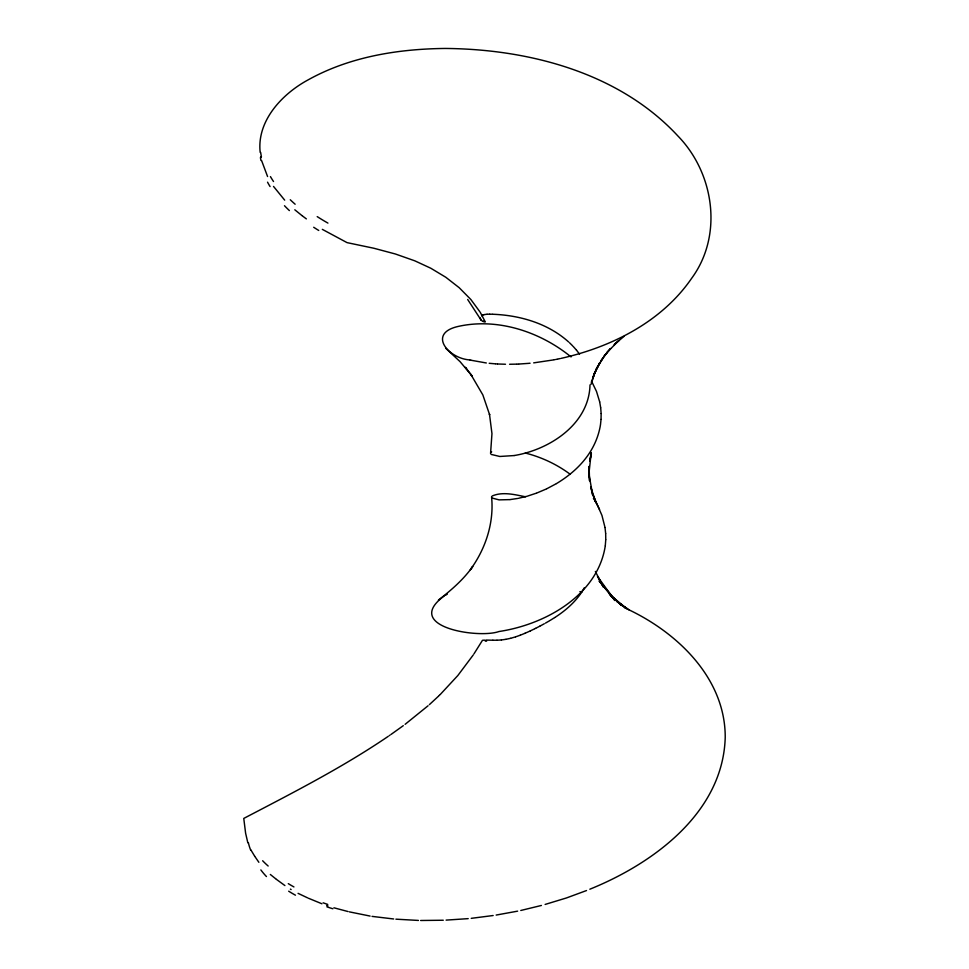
<?xml version="1.0" encoding="UTF-8"?>
<svg xmlns="http://www.w3.org/2000/svg" width="969" height="969" viewBox="0 0 969 969"><rect width="100%" height="100%" fill="white"/><g stroke="black" fill="none" stroke-linecap="round" stroke-linejoin="round"><path stroke-width="1.45" d="M480.309 317.953L480.527 319.08M605.758 539.539L605.673 533.665M605.746 539.818L605.298 545.668M601.059 419.165L601.131 413.69M601.034 419.48L600.477 424.858M605.25 546.007C597.703 594.748 546.237 624.387 498.914 631.534C478.783 638.837 401.723 627.064 444.359 595.85M600.417 425.221C595.971 451.263 578.36 470.462 556.46 483.592M591.417 453.686L589.77 461.026L591.235 452.499L588.849 474.398L589.091 466.368L589.588 480.878L588.764 473.09L592.701 495.135L590.727 486.971L595.935 502.669L592.798 494.517L601.955 515.423L604.995 527.451M591.066 384.305L595.22 371.551L592.689 377.983L597.328 367.094M591.369 382.331L595.22 371.551M594.263 373.743L599.835 362.539L594.263 373.743L595.923 370.388M584.295 587.771C577.875 599.811 566.599 609.986 554.813 617.507M598.091 366.052L596.214 369.346L603.614 357.161L600.962 360.819L606.897 352.801L603.796 356.628L610.567 348.525L606.957 352.522L618.973 340.398L614.189 344.673L623.915 336.437M473.902 653.978L482.477 640.291L484.597 640.121M473.211 655.008L457.816 675.55L440.386 694.349M440.059 694.664L438.582 696.093M438.254 696.42L429.376 704.633M428.08 705.759L405.127 724.315M491.053 452.281L491.683 451.845M492.143 496.007C502.632 491.428 514.866 494.65 525.61 496.818M438.424 600.065C451.118 590.278 463.4 579.68 472.715 566.514L470.34 569.699C485.602 548.854 494.214 522.751 491.562 496.806M403.298 725.672L391.004 734.454M481.557 315.737L482.853 315.046M389.986 735.156L389.223 735.677M388.194 736.379C342.348 767.557 292.808 792.787 243.764 818.43L245.605 833.183L247.822 842.764M554.595 617.641L549.992 620.499M556.097 483.797L546.758 488.776M549.375 620.875L545.438 623.128M445.11 595.402L446.285 594.736M544.287 623.77L539.721 626.24M446.685 594.518L447.29 594.191M539.685 626.253L535.881 628.203M535.615 628.336L534.84 628.724M534.258 629.002L530.346 630.892M546.153 489.054L537.056 492.918M530.285 630.928L525.077 633.254M525.053 633.266L520.256 635.216M589.83 889.215C653.554 863.452 723.128 812.482 725.224 737.324C725.381 677.258 675.744 630.819 624.46 607.733M586.524 890.547L566.405 897.972L545.123 904.44M520.208 635.24L515.678 636.827M536.414 493.16L527.73 496.031M482.974 315.01L484.694 314.537M515.338 636.936L510.82 638.244M526.773 496.298L518.597 498.272M541.405 905.458L520.777 910.485M510.542 638.317L506.06 639.286M561.293 358.324C611.669 346.963 661.827 321.769 691.672 278.273C723.286 235.285 714.201 173.185 677.864 135.939C619.239 72.723 529.038 49.128 445.292 48.45C398.174 48.922 349.724 56.699 308.13 79.87C281.797 94.066 256.628 121.149 260.189 152.436M560.397 358.518L558.241 358.966M517.628 911.151L496.164 915.063M557.526 359.111L555.746 359.475M555.043 359.62L554.329 359.753M553.626 359.887L533.689 362.866M517.664 498.454L510.142 499.58M505.83 639.322L501.445 639.952M484.851 314.501L486.935 314.271M514.091 455.563L499.81 456.472L491.198 454.425M514.2 455.539C549.593 449.749 589.067 424.168 590.012 384.887M493.148 915.523L471.237 918.346M509.803 499.616L499.096 499.871L492.216 498.09M501.264 639.964L497.049 640.23M530.055 363.23L529.425 363.29M528.795 363.351L519.178 364.029M468.197 918.636L446.091 920.114M487.153 314.247L489.539 314.174M518.585 364.053L517.107 364.114M443.281 920.235L420.643 920.489M516.525 364.138L509.585 364.259M496.915 640.23L492.93 640.23M485.893 640.061L492.858 640.23M489.817 314.174L492.482 314.247M505.503 364.247L497.896 364.005M418.438 920.441L395.909 919.169M492.833 314.259C520.135 315.288 548.139 323.476 568.742 342.069M497.4 363.969L495.68 363.859M495.183 363.823L489.212 363.302M393.656 918.975L372.035 916.383M484.33 321.89L485.287 321.95L480.442 312.672M486.317 362.975L471.225 360.286M370.097 916.068L349.312 911.853M348.004 911.538L333.917 907.796M470.873 360.202L470.026 359.996M525.295 453.032C541.501 457.138 556.933 464.357 570.329 474.374M469.686 359.911C448.586 358.542 427.135 333.578 457.877 326.505C497.424 317.505 540.23 331.761 571.056 356.931M579.886 591.623L581.824 592.144M327.958 905.918L326.638 905.47M483.422 321.696L481.339 320.364M321.914 903.774L308.493 898.263M307.536 897.839L298.064 893.345M322.326 229.362L347.047 242.625L373.852 248.246L395.364 253.987L414.853 260.843L430.793 268.231L445.788 277.255L459.173 287.684L470.837 299.494L479.982 311.921M291.124 889.554L290.385 889.106M610.434 595.402L621.02 604.91L627.27 608.629M620.887 604.741L629.269 609.925M284.91 885.569L276.383 879.331M622.534 605.48L617.059 601.592L626.253 608.181L609.465 594.433M306.361 218.897L302.195 215.76M275.947 878.992L270.339 874.474M301.928 215.554L294.806 209.788M445.764 348.319L460.045 361.631L471.988 375.887L465.35 367.287L466.719 369.08M569.639 342.881L572.509 345.715M621.02 604.91L612.517 596.565L599.133 581L614.927 600.55L597.473 576.373L603.445 587.093L595.366 571.444M573.176 346.405L576.47 350.124M284.68 200.135L273.524 186.423M481.266 320.279L480.576 319.201M576.531 350.197L579.559 354.169M467.676 299.494L480.903 319.794M258.868 862.301L254.774 856.354M470.813 374.349L482.841 394.916L489.611 414.732L489.466 414.054L491.961 433.627L490.556 453.577M593.428 498.429L594.045 499.362M254.617 856.111L250.923 849.995M594.53 500.113L595.305 501.397M595.499 501.724L597.17 504.655M591.514 381.132L596.492 391.415L599.678 401.856M597.207 504.74L599.557 509.452M267.565 176.515L261.582 160.539M599.702 401.99L600.659 407.646M260.915 157.559L260.77 156.748M605.019 527.596L605.661 533.447M600.695 407.84L601.131 413.436M484.33 320.909A92.758 21.33 -87.8 0 1 483.422 321.393M318.74 230.465A176.201 79.143 9.7 0 1 313.69 227.267M327.934 223.1A177.545 72.566 12.2 0 1 317.202 216.62M289.392 210.588A171.428 79.179 9.5 0 1 284.486 205.719M295.145 204.229A171.125 72.917 12.9 0 1 290.264 199.759M270.072 186.569A187.974 89.681 8.7 0 1 267.541 182.172M273.524 181.53A184.389 83.843 12.3 0 1 270.448 176.6M260.988 160.503A200.559 96.525 8.9 0 1 260.407 157.572M261.424 156.808A198.148 94.417 10.8 0 1 260.697 152.496M485.275 641.127A117.31 47.324 47.2 0 1 486.608 641.139M250.68 850.104A148.923 81.457 -24 0 1 248.379 842.739M268.159 866.02A187.078 102.169 -12 0 1 262.647 860.751M266.451 876.557A187.816 106.978 -20.2 0 1 260.855 869.92M293.934 886.938A207.608 114.197 -12.4 0 1 288.29 883.643M295.436 895.186A202.17 116.764 -16.8 0 1 288.677 891.189M327.764 904.416A219.357 123.16 -13.2 0 1 323.125 902.805M332.864 908.765A214.27 123.79 -14.8 0 1 326.904 906.839"/></g></svg>
